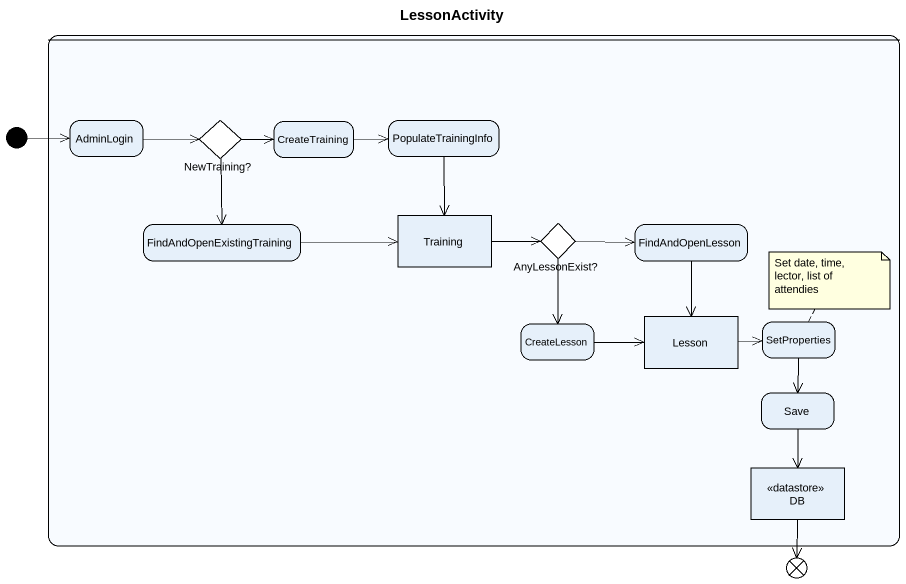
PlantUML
@startuml
title LessonActivity
hide empty description
state " " as state1 {
  state AdminLogin
  state "NewTraining?" as NewTraining <<choice>>
  state CreateTraining
  state PopulateTrainingInfo
  state Training <<object>>
  state FindAndOpenExistingTraining
  state "AnyLessonExist?" as AnyLessonExist <<choice>>
  state FindAndOpenLesson
  state CreateLesson
  state Lesson <<object>>
  state SetProperties
  state Save
  state DB <<datastore>>
}
state initial1 <<start>>
state flowfinal1 <<end>>
AdminLogin -right-> NewTraining
NewTraining -right-> CreateTraining
NewTraining --> FindAndOpenExistingTraining
CreateTraining -right-> PopulateTrainingInfo
PopulateTrainingInfo --> Training
initial1 -right-> AdminLogin
Training -right-> AnyLessonExist
FindAndOpenExistingTraining -right-> Training
AnyLessonExist -right-> FindAndOpenLesson
AnyLessonExist --> CreateLesson
FindAndOpenLesson --> Lesson
CreateLesson -right-> Lesson
Lesson -right-> SetProperties
SetProperties --> Save
Save --> DB
DB --> flowfinal1
note top of SetProperties : Set date, time, lector, list of attendies
@enduml
